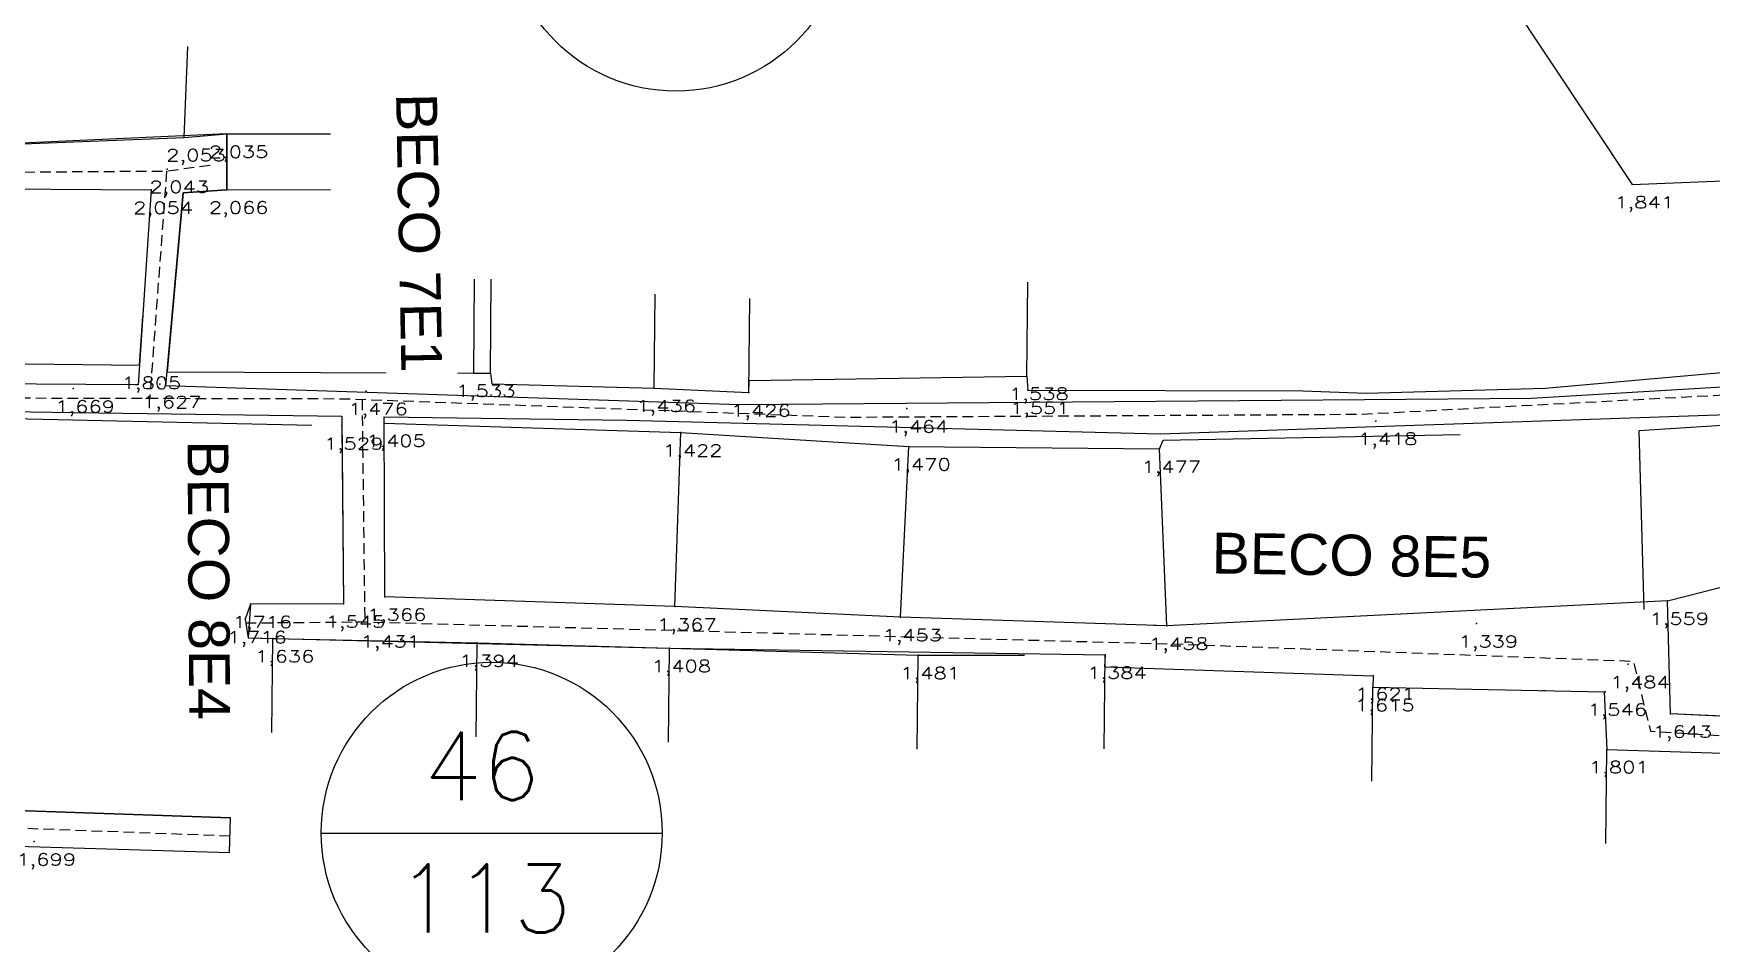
# Model space of a CAD drawing. Extents: x -160 to 364724, y -100 to 7353297.
# Drawn here: x 359324.5 to 359373.71, y 7352614.01 to 7352640.69 of the extents above; entities that cross this region are included whole.
import ezdxf
from ezdxf.enums import TextEntityAlignment as Align

# ---------------------------------------------------------------- set-up
doc = ezdxf.new("R2010")
doc.units = 0
doc.header["$LTSCALE"] = 5
for name, pattern in [('CENTER2', [1.125, 0.75, -0.125, 0.125, -0.125]), ('CONTINUO', [0]), ('DASHDOT2', [12.7, 6.35, -3.175, 0, -3.175]), ('HIDDEN2', [0.1875, 0.125, -0.0625])]:
    doc.linetypes.add(name, pattern=pattern)
for name, color, linetype in [('0-quadras', 6, 'Continuous'), ('COTAS', 1, 'Continuous'), ('LT-COTAS', 7, 'CONTINUO'), ('ortofoto', 7, 'Continuous'), ('P_Eixo', 1, 'CENTER2'), ('TEXTO', 7, 'Continuous'), ('ZZ-Carimbo Texto', 7, 'Continuous')]:
    doc.layers.add(name, color=color, linetype=linetype)
doc.layers.add('LT-ALINHAMENTO-PREDIAL', color=4, linetype='DASHDOT2', lineweight=25)
doc.styles.add('CARIMBO', font='arial.ttf', dxfattribs={"height": 2})
doc.styles.add('SABESP', font='ROMANS.shx', dxfattribs={"height": 2})
doc.styles.add('simplex', font='simplex.shx', dxfattribs={"width": 0.8})
doc.styles.get("Standard").update_dxf_attribs({"font": 'arial.ttf'})
picture_1 = doc.add_image_def('image1.tif', size_in_pixel=(14710, 13573))

# ---------------------------------------------------------------- blocks, each defined once
blk = doc.blocks.new('SIMB_PONTO')
at = {"color": 0}
blk.add_point((0, 0), dxfattribs=at)
for tag in ['COTA', 'PONTO', 'DESC']:
    blk.add_attdef(tag, (0, 0), '', height=1)

msp = doc.modelspace()

# ---------------------------------------------------------------- linework, layer by layer
at = {"layer": '0-quadras', "color": 5, "lineweight": 30, "ltscale": 0.3}
msp.add_lwpolyline([(359281.962, 7352637.326), (359283.445, 7352637.318), (359311.692, 7352635.901), (359311.709, 7352635.901), (359319.132, 7352636.174), (359327.952, 7352636.11), (359327.568, 7352630.393), (359327.481, 7352630.396), (359311.556, 7352630.498), (359295.61, 7352630.889), (359281.929, 7352631.352)], close=True, dxfattribs=at)
msp.add_lwpolyline([(359318.782, 7352617.019), (359330.247, 7352616.676), (359330.278, 7352617.699), (359320.29, 7352618.04)], dxfattribs=at)
at = {"layer": 'COTAS', "ltscale": 4}
msp.add_line((359332.937, 7352617.248), (359342.937, 7352617.248), dxfattribs=at)
at = {"layer": 'COTAS'}
for centre in [(359343.339, 7352644.006), (359337.937, 7352617.256)]:
    msp.add_circle(centre, 5, dxfattribs=at)
at = {"layer": 'LT-ALINHAMENTO-PREDIAL', "color": 8, "ltscale": 3, "flags": 128}
for points, elevation in [([(359361.726, 7352630.218), (359363.587, 7352630.145), (359368.836, 7352630.298), (359381.384, 7352631.409), (359387.501, 7352631.95), (359392.401, 7352631.638), (359398.884, 7352630.602), (359400.005, 7352636.125), (359401.238, 7352644.117), (359399.766, 7352645.081), (359392.519, 7352645.624)], 1.533), ([(359366.934, 7352642.959), (359371.387, 7352636.27), (359378.268, 7352636.543), (359383.624, 7352636.094), (359383.662, 7352641.803), (359388.44, 7352641.734), (359388.452, 7352645.473), (359392.519, 7352645.607)], 2.321), ([(359328.917, 7352637.651), (359329.029, 7352640.312)], 2.053)]:
    msp.add_lwpolyline(points, dxfattribs=dict(at, elevation=elevation))
at = {"layer": 'LT-ALINHAMENTO-PREDIAL', "color": 8, "flags": 128}
for points, elevation in [([(359319.174, 7352637.178), (359320.278, 7352637.3), (359328.917, 7352637.651), (359330.166, 7352637.75), (359330.169, 7352636.115), (359328.884, 7352636.025), (359328.417, 7352630.771), (359337.408, 7352630.739)], 2.112), ([(359330.166, 7352637.75), (359333.207, 7352637.756)], 2.035), ([(359297.47, 7352631.13), (359310.197, 7352630.469), (359311.542, 7352631.14), (359319.936, 7352631.055), (359327.607, 7352630.973), (359327.952, 7352636.11), (359319.132, 7352636.174)], 2.173), ([(359330.169, 7352636.115), (359333.21, 7352636.121)], 2.066), ([(359337.408, 7352630.739), (359337.436, 7352633.496)], 1.533), ([(359337.897, 7352630.737), (359337.925, 7352633.495)], 1.533), ([(359353.633, 7352630.651), (359353.661, 7352633.408)], 1.533), ([(359342.703, 7352630.298), (359342.731, 7352633.055)], 1.436), ([(359345.48, 7352630.165), (359345.508, 7352632.922)], 1.426), ([(359337.408, 7352630.739), (359337.897, 7352630.737), (359337.94, 7352630.423), (359342.703, 7352630.298), (359345.48, 7352630.165), (359345.486, 7352630.524), (359353.633, 7352630.651), (359353.658, 7352630.238), (359361.726, 7352630.218)], 1.533), ([(359300.919, 7352629.773), (359314.728, 7352629.491), (359323.312, 7352629.417), (359333.537, 7352629.193), (359333.537, 7352629.193)], 2.21), ([(359333.537, 7352629.193), (359333.591, 7352623.972), (359330.861, 7352623.963), (359330.703, 7352623.516), (359330.792, 7352622.972), (359331.515, 7352622.956), (359337.509, 7352622.825), (359343.147, 7352622.671), (359350.446, 7352622.464), (359355.924, 7352622.473), (359355.92, 7352622.126), (359363.787, 7352621.857), (359363.779, 7352621.525), (359370.558, 7352621.394), (359370.642, 7352619.703), (359375.558, 7352619.566), (359379.907, 7352619.408), (359379.966, 7352614.366), (359392.749, 7352614.266), (359398.907, 7352614.201), (359407.809, 7352611.814)], 1.529), ([(359334.781, 7352629.273), (359343.482, 7352628.995), (359350.174, 7352628.585), (359357.518, 7352628.517), (359357.629, 7352628.775), (359371.582, 7352629.041)], 2.21), ([(359343.31, 7352623.892), (359343.482, 7352628.995)], 1.422), ([(359349.921, 7352623.575), (359350.174, 7352628.585)], 1.47), ([(359357.737, 7352623.326), (359357.518, 7352628.517)], 1.477), ([(359299.872, 7352623.672), (359299.702, 7352618.222), (359298.607, 7352618.217), (359298.656, 7352617.351), (359307.831, 7352617.444), (359313.74, 7352617.623), (359318.782, 7352617.019), (359323.789, 7352616.897), (359330.383, 7352616.672)], 1.811), ([(359320.313, 7352623.521), (359320.29, 7352618.04), (359330.278, 7352617.699)], 1.612), ([(359331.487, 7352620.199), (359331.515, 7352622.956)], 1.529), ([(359337.481, 7352620.068), (359337.509, 7352622.825)], 1.394), ([(359343.119, 7352619.914), (359343.147, 7352622.671)], 1.408), ([(359350.418, 7352619.707), (359350.446, 7352622.464)], 1.481), ([(359355.896, 7352619.716), (359355.924, 7352622.473)], 1.384), ([(359363.751, 7352618.768), (359363.779, 7352621.525)], 1.529), ([(359370.614, 7352616.946), (359370.642, 7352619.703)], 1.529)]:
    msp.add_lwpolyline(points, dxfattribs=dict(at, elevation=elevation))
at = {"layer": 'LT-ALINHAMENTO-PREDIAL', "color": 8, "ltscale": 3, "flags": 128}
msp.add_lwpolyline([(359372.416, 7352624.059), (359374.373, 7352624.56), (359389.278, 7352624.881), (359388.872, 7352629.686), (359381.811, 7352629.644), (359374.337, 7352629.222), (359371.582, 7352629.041), (359371.723, 7352623.8)], dxfattribs=at)
at = {"layer": 'LT-ALINHAMENTO-PREDIAL', "color": 8, "flags": 128}
msp.add_lwpolyline([(359385.855, 7352620.178), (359378.875, 7352620.435), (359372.506, 7352620.746), (359372.416, 7352624.059), (359357.737, 7352623.326), (359349.921, 7352623.575), (359343.31, 7352623.892), (359334.798, 7352624.178), (359334.781, 7352629.273)], dxfattribs=at)
at = {"layer": 'P_Eixo', "color": 1, "linetype": 'HIDDEN2', "ltscale": 0.5, "flags": 128}
for points in [[(359329.679, 7352636.829), (359328.404, 7352636.655), (359310.836, 7352636.528), (359294.809, 7352637.227), (359276.367, 7352637.876)], [(359328.404, 7352636.655), (359327.906, 7352629.999)], [(359334.134, 7352629.967), (359334.214, 7352623.442)], [(359330.262, 7352617.158), (359317.603, 7352617.626), (359313.749, 7352618.027), (359300.482, 7352617.957)]]:
    msp.add_lwpolyline(points, dxfattribs=at)

# ---------------------------------------------------------------- block references
at = {"layer": 'LT-COTAS'}
ref = msp.add_blockref('SIMB_PONTO', (359330.166, 7352637.75, 2.035), dxfattribs=at)
ref.add_attrib('COTA', '2,035', dxfattribs={"layer": '0', "color": 8, "height": 0.35, "style": 'simplex', "width": 1.25, "flags": 8}).set_placement((359329.641, 7352637.05), (359331.391, 7352637.05), align=Align.FIT)
for p in [(359330.166, 7352637.75, 2.035), (359328.917, 7352637.651, 2.053), (359328.423, 7352636.722, 2.043), (359371.387, 7352636.27, 1.841), (359327.952, 7352636.11, 2.054), (359330.169, 7352636.115, 2.066), (359327.607, 7352630.973, 1.805), (359328.202, 7352630.413, 1.627), (359337.408, 7352630.739, 1.533), (359353.633, 7352630.651, 1.538), (359325.663, 7352630.282, 1.669), (359334.251, 7352630.209, 1.476), (359342.703, 7352630.298, 1.436), (359345.48, 7352630.165, 1.426), (359353.658, 7352630.238, 1.551), (359350.109, 7352629.698, 1.464), (359363.865, 7352629.331, 1.418), (359333.537, 7352629.193, 1.529), (359334.781, 7352629.273, 1.405), (359343.482, 7352628.995, 1.422), (359350.174, 7352628.585, 1.47), (359357.518, 7352628.517, 1.477), (359333.591, 7352623.972, 1.545), (359334.798, 7352624.178, 1.366), (359372.416, 7352624.059, 1.559), (359343.31, 7352623.892, 1.367), (359349.921, 7352623.575, 1.453), (359331.515, 7352622.956, 1.636), (359334.615, 7352623.394, 1.431), (359357.737, 7352623.326, 1.458), (359366.817, 7352623.39, 1.339), (359337.509, 7352622.825, 1.394), (359343.147, 7352622.671, 1.408), (359350.446, 7352622.464, 1.481), (359355.924, 7352622.473, 1.384), (359371.263, 7352622.201, 1.484), (359363.779, 7352621.525, 1.615), (359363.787, 7352621.857, 1.621), (359370.596, 7352621.392, 1.546), (359372.506, 7352620.746, 1.643), (359370.642, 7352619.703, 1.801), (359324.523, 7352616.996, 1.699)]:
    msp.add_blockref('SIMB_PONTO', p, dxfattribs=at)
ref = msp.add_blockref('SIMB_PONTO', (359328.917, 7352637.651, 2.053), dxfattribs=at)
ref.add_attrib('COTA', '2,053', dxfattribs={"layer": '0', "color": 8, "height": 0.35, "style": 'simplex', "width": 1.25, "flags": 8}).set_placement((359328.392, 7352636.951), (359330.142, 7352636.951), align=Align.FIT)
ref = msp.add_blockref('SIMB_PONTO', (359328.423, 7352636.722, 2.043), dxfattribs=at)
ref.add_attrib('COTA', '2,043', dxfattribs={"layer": '0', "color": 8, "height": 0.35, "style": 'simplex', "width": 1.25, "flags": 8}).set_placement((359327.898, 7352636.022), (359329.648, 7352636.022), align=Align.FIT)
ref = msp.add_blockref('SIMB_PONTO', (359371.387, 7352636.27, 1.841), dxfattribs=at)
ref.add_attrib('COTA', '1,841', dxfattribs={"layer": '0', "color": 8, "height": 0.35, "style": 'simplex', "width": 1.478873, "flags": 8}).set_placement((359370.862, 7352635.57), (359372.612, 7352635.57), align=Align.FIT)
ref = msp.add_blockref('SIMB_PONTO', (359327.952, 7352636.11, 2.054), dxfattribs=at)
ref.add_attrib('COTA', '2,054', dxfattribs={"layer": '0', "color": 8, "height": 0.35, "style": 'simplex', "width": 1.235294, "flags": 8}).set_placement((359327.427, 7352635.41), (359329.177, 7352635.41), align=Align.FIT)
ref = msp.add_blockref('SIMB_PONTO', (359330.169, 7352636.115, 2.066), dxfattribs=at)
ref.add_attrib('COTA', '2,066', dxfattribs={"layer": '0', "color": 8, "height": 0.35, "style": 'simplex', "width": 1.26506, "flags": 8}).set_placement((359329.644, 7352635.415), (359331.394, 7352635.415), align=Align.FIT)
ref = msp.add_blockref('SIMB_PONTO', (359327.607, 7352630.973, 1.805), dxfattribs=at)
ref.add_attrib('COTA', '1,805', dxfattribs={"layer": '0', "color": 8, "height": 0.35, "style": 'simplex', "width": 1.3125, "flags": 8}).set_placement((359327.082, 7352630.273), (359328.832, 7352630.273), align=Align.FIT)
ref = msp.add_blockref('SIMB_PONTO', (359328.202, 7352630.413, 1.627), dxfattribs=at)
ref.add_attrib('COTA', '1,627', dxfattribs={"layer": '0', "color": 8, "height": 0.35, "style": 'simplex', "width": 1.3125, "flags": 8}).set_placement((359327.677, 7352629.713), (359329.427, 7352629.713), align=Align.FIT)
ref = msp.add_blockref('SIMB_PONTO', (359353.633, 7352630.651, 1.538), dxfattribs=at)
ref.add_attrib('COTA', '1,538', dxfattribs={"layer": '0', "color": 8, "height": 0.35, "style": 'simplex', "width": 1.3125, "flags": 8}).set_placement((359353.108, 7352629.951), (359354.858, 7352629.951), align=Align.FIT)
ref = msp.add_blockref('SIMB_PONTO', (359325.663, 7352630.282, 1.669), dxfattribs=at)
ref.add_attrib('COTA', '1,669', dxfattribs={"layer": '0', "color": 8, "height": 0.35, "style": 'simplex', "width": 1.329114, "flags": 8}).set_placement((359325.138, 7352629.582), (359326.888, 7352629.582), align=Align.FIT)
ref = msp.add_blockref('SIMB_PONTO', (359334.251, 7352630.209, 1.476), dxfattribs=at)
ref.add_attrib('COTA', '1,476', dxfattribs={"layer": '0', "color": 8, "height": 0.35, "style": 'simplex', "width": 1.329114, "flags": 8}).set_placement((359333.726, 7352629.509), (359335.476, 7352629.509), align=Align.FIT)
ref = msp.add_blockref('SIMB_PONTO', (359342.703, 7352630.298, 1.436), dxfattribs=at)
ref.add_attrib('COTA', '1,436', dxfattribs={"layer": '0', "color": 8, "height": 0.35, "style": 'simplex', "width": 1.329114, "flags": 8}).set_placement((359342.178, 7352629.598), (359343.928, 7352629.598), align=Align.FIT)
ref = msp.add_blockref('SIMB_PONTO', (359345.48, 7352630.165, 1.426), dxfattribs=at)
ref.add_attrib('COTA', '1,426', dxfattribs={"layer": '0', "color": 8, "height": 0.35, "style": 'simplex', "width": 1.329114, "flags": 8}).set_placement((359344.955, 7352629.465), (359346.705, 7352629.465), align=Align.FIT)
ref = msp.add_blockref('SIMB_PONTO', (359353.658, 7352630.238, 1.551), dxfattribs=at)
ref.add_attrib('COTA', '1,551', dxfattribs={"layer": '0', "color": 8, "height": 0.35, "style": 'simplex', "width": 1.478873, "flags": 8}).set_placement((359353.133, 7352629.538), (359354.883, 7352629.538), align=Align.FIT)
ref = msp.add_blockref('SIMB_PONTO', (359350.109, 7352629.698, 1.464), dxfattribs=at)
ref.add_attrib('COTA', '1,464', dxfattribs={"layer": '0', "color": 8, "height": 0.35, "style": 'simplex', "width": 1.296296, "flags": 8}).set_placement((359349.584, 7352628.998), (359351.334, 7352628.998), align=Align.FIT)
ref = msp.add_blockref('SIMB_PONTO', (359363.865, 7352629.331, 1.418), dxfattribs=at)
ref.add_attrib('COTA', '1,418', dxfattribs={"layer": '0', "color": 8, "height": 0.35, "style": 'simplex', "width": 1.381579, "flags": 8}).set_placement((359363.34, 7352628.631), (359365.09, 7352628.631), align=Align.FIT)
ref = msp.add_blockref('SIMB_PONTO', (359333.537, 7352629.193, 1.529), dxfattribs=at)
ref.add_attrib('COTA', '1,529', dxfattribs={"layer": '0', "color": 8, "height": 0.35, "style": 'simplex', "width": 1.329114, "flags": 8}).set_placement((359333.012, 7352628.493), (359334.762, 7352628.493), align=Align.FIT)
ref = msp.add_blockref('SIMB_PONTO', (359334.781, 7352629.273, 1.405), dxfattribs=at)
ref.add_attrib('COTA', '1,405', dxfattribs={"layer": '0', "color": 8, "height": 0.35, "style": 'simplex', "width": 1.3125, "flags": 8}).set_placement((359334.256, 7352628.573), (359336.006, 7352628.573), align=Align.FIT)
ref = msp.add_blockref('SIMB_PONTO', (359343.482, 7352628.995, 1.422), dxfattribs=at)
ref.add_attrib('COTA', '1,422', dxfattribs={"layer": '0', "color": 8, "height": 0.35, "style": 'simplex', "width": 1.3125, "flags": 8}).set_placement((359342.957, 7352628.295), (359344.707, 7352628.295), align=Align.FIT)
ref = msp.add_blockref('SIMB_PONTO', (359350.174, 7352628.585, 1.47), dxfattribs=at)
ref.add_attrib('COTA', '1,470', dxfattribs={"layer": '0', "color": 8, "height": 0.35, "style": 'simplex', "width": 1.3125, "flags": 8}).set_placement((359349.649, 7352627.885), (359351.399, 7352627.885), align=Align.FIT)
ref = msp.add_blockref('SIMB_PONTO', (359357.518, 7352628.517, 1.477), dxfattribs=at)
ref.add_attrib('COTA', '1,477', dxfattribs={"layer": '0', "color": 8, "height": 0.35, "style": 'simplex', "width": 1.3125, "flags": 8}).set_placement((359356.993, 7352627.817), (359358.743, 7352627.817), align=Align.FIT)
ref = msp.add_blockref('SIMB_PONTO', (359333.591, 7352623.972, 1.545), dxfattribs=at)
ref.add_attrib('COTA', '1,545', dxfattribs={"layer": '0', "color": 8, "height": 0.35, "style": 'simplex', "width": 1.3125, "flags": 8}).set_placement((359333.066, 7352623.272), (359334.816, 7352623.272), align=Align.FIT)
ref = msp.add_blockref('SIMB_PONTO', (359334.798, 7352624.178, 1.366), dxfattribs=at)
ref.add_attrib('COTA', '1,366', dxfattribs={"layer": '0', "color": 8, "height": 0.35, "style": 'simplex', "width": 1.329114, "flags": 8}).set_placement((359334.273, 7352623.478), (359336.023, 7352623.478), align=Align.FIT)
ref = msp.add_blockref('SIMB_PONTO', (359372.416, 7352624.059, 1.559), dxfattribs=at)
ref.add_attrib('COTA', '1,559', dxfattribs={"layer": '0', "color": 8, "height": 0.35, "style": 'simplex', "width": 1.329114, "flags": 8}).set_placement((359371.891, 7352623.359), (359373.641, 7352623.359), align=Align.FIT)
ref = msp.add_blockref('SIMB_PONTO', (359343.31, 7352623.892, 1.367), dxfattribs=at)
ref.add_attrib('COTA', '1,367', dxfattribs={"layer": '0', "color": 8, "height": 0.35, "style": 'simplex', "width": 1.3125, "flags": 8}).set_placement((359342.785, 7352623.192), (359344.535, 7352623.192), align=Align.FIT)
ref = msp.add_blockref('SIMB_PONTO', (359349.921, 7352623.575, 1.453), dxfattribs=at)
ref.add_attrib('COTA', '1,453', dxfattribs={"layer": '0', "color": 8, "height": 0.35, "style": 'simplex', "width": 1.3125, "flags": 8}).set_placement((359349.396, 7352622.875), (359351.146, 7352622.875), align=Align.FIT)
ref = msp.add_blockref('SIMB_PONTO', (359331.515, 7352622.956, 1.636), dxfattribs=at)
ref.add_attrib('COTA', '1,636', dxfattribs={"layer": '0', "color": 8, "height": 0.35, "style": 'simplex', "width": 1.329114, "flags": 8}).set_placement((359330.99, 7352622.256), (359332.74, 7352622.256), align=Align.FIT)
ref = msp.add_blockref('SIMB_PONTO', (359334.615, 7352623.394, 1.431), dxfattribs=at)
ref.add_attrib('COTA', '1,431', dxfattribs={"layer": '0', "color": 8, "height": 0.35, "style": 'simplex', "width": 1.478873, "flags": 8}).set_placement((359334.09, 7352622.694), (359335.84, 7352622.694), align=Align.FIT)
ref = msp.add_blockref('SIMB_PONTO', (359357.737, 7352623.326, 1.458), dxfattribs=at)
ref.add_attrib('COTA', '1,458', dxfattribs={"layer": '0', "color": 8, "height": 0.35, "style": 'simplex', "width": 1.3125, "flags": 8}).set_placement((359357.212, 7352622.626), (359358.962, 7352622.626), align=Align.FIT)
ref = msp.add_blockref('SIMB_PONTO', (359366.817, 7352623.39, 1.339), dxfattribs=at)
ref.add_attrib('COTA', '1,339', dxfattribs={"layer": '0', "color": 8, "height": 0.35, "style": 'simplex', "width": 1.329114, "flags": 8}).set_placement((359366.292, 7352622.69), (359368.042, 7352622.69), align=Align.FIT)
ref = msp.add_blockref('SIMB_PONTO', (359337.509, 7352622.825, 1.394), dxfattribs=at)
ref.add_attrib('COTA', '1,394', dxfattribs={"layer": '0', "color": 8, "height": 0.35, "style": 'simplex', "width": 1.296296, "flags": 8}).set_placement((359336.984, 7352622.125), (359338.734, 7352622.125), align=Align.FIT)
ref = msp.add_blockref('SIMB_PONTO', (359343.147, 7352622.671, 1.408), dxfattribs=at)
ref.add_attrib('COTA', '1,408', dxfattribs={"layer": '0', "color": 8, "height": 0.35, "style": 'simplex', "width": 1.3125, "flags": 8}).set_placement((359342.622, 7352621.971), (359344.372, 7352621.971), align=Align.FIT)
ref = msp.add_blockref('SIMB_PONTO', (359350.446, 7352622.464, 1.481), dxfattribs=at)
ref.add_attrib('COTA', '1,481', dxfattribs={"layer": '0', "color": 8, "height": 0.35, "style": 'simplex', "width": 1.478873, "flags": 8}).set_placement((359349.921, 7352621.764), (359351.671, 7352621.764), align=Align.FIT)
ref = msp.add_blockref('SIMB_PONTO', (359355.924, 7352622.473, 1.384), dxfattribs=at)
ref.add_attrib('COTA', '1,384', dxfattribs={"layer": '0', "color": 8, "height": 0.35, "style": 'simplex', "width": 1.296296, "flags": 8}).set_placement((359355.399, 7352621.773), (359357.149, 7352621.773), align=Align.FIT)
ref = msp.add_blockref('SIMB_PONTO', (359371.263, 7352622.201, 1.484), dxfattribs=at)
ref.add_attrib('COTA', '1,484', dxfattribs={"layer": '0', "color": 8, "height": 0.35, "style": 'simplex', "width": 1.296296, "flags": 8}).set_placement((359370.738, 7352621.501), (359372.488, 7352621.501), align=Align.FIT)
ref = msp.add_blockref('SIMB_PONTO', (359363.779, 7352621.525, 1.615), dxfattribs=at)
ref.add_attrib('COTA', '1,615', dxfattribs={"layer": '0', "color": 8, "height": 0.35, "style": 'simplex', "width": 1.381579, "flags": 8}).set_placement((359363.254, 7352620.825), (359365.004, 7352620.825), align=Align.FIT)
ref = msp.add_blockref('SIMB_PONTO', (359363.787, 7352621.857, 1.621), dxfattribs=at)
ref.add_attrib('COTA', '1,621', dxfattribs={"layer": '0', "color": 8, "height": 0.35, "style": 'simplex', "width": 1.478873, "flags": 8}).set_placement((359363.262, 7352621.157), (359365.012, 7352621.157), align=Align.FIT)
ref = msp.add_blockref('SIMB_PONTO', (359370.596, 7352621.392, 1.546), dxfattribs=at)
ref.add_attrib('COTA', '1,546', dxfattribs={"layer": '0', "color": 8, "height": 0.35, "style": 'simplex', "width": 1.329114, "flags": 8}).set_placement((359370.071, 7352620.692), (359371.821, 7352620.692), align=Align.FIT)
ref = msp.add_blockref('SIMB_PONTO', (359372.506, 7352620.746, 1.643), dxfattribs=at)
ref.add_attrib('COTA', '1,643', dxfattribs={"layer": '0', "color": 8, "height": 0.35, "style": 'simplex', "width": 1.3125, "flags": 8}).set_placement((359371.981, 7352620.046), (359373.731, 7352620.046), align=Align.FIT)
ref = msp.add_blockref('SIMB_PONTO', (359370.642, 7352619.703, 1.801), dxfattribs=at)
ref.add_attrib('COTA', '1,801', dxfattribs={"layer": '0', "color": 8, "height": 0.35, "style": 'simplex', "width": 1.478873, "flags": 8}).set_placement((359370.117, 7352619.003), (359371.867, 7352619.003), align=Align.FIT)
ref = msp.add_blockref('SIMB_PONTO', (359324.523, 7352616.996, 1.699), dxfattribs=at)
ref.add_attrib('COTA', '1,699', dxfattribs={"layer": '0', "color": 8, "height": 0.35, "style": 'simplex', "width": 1.329114, "flags": 8}).set_placement((359323.998, 7352616.296), (359325.748, 7352616.296), align=Align.FIT)

# ---------------------------------------------------------------- texts
at = {"layer": 'TEXTO', "style": 'SABESP'}
for s, p in [('46', (359337.647, 7352618.215)), ('113', (359337.706, 7352614.327))]:
    msp.add_text(s, height=2, dxfattribs=at).set_placement(p, align=Align.CENTER)

# ---------------------------------------------------------------- next in the draw order: wipeouts: each hides what was drawn before it
at = {"linetype": 'Continuous', "ltscale": 4}
for points in [[(359334.686, 7352639.227), (359334.851, 7352630.62), (359336.932, 7352630.66), (359336.767, 7352639.267)], [(359328.573, 7352629.058), (359328.628, 7352620.222), (359330.71, 7352620.235), (359330.654, 7352629.071)], [(359358.74, 7352624.428), (359367.588, 7352624.287), (359367.621, 7352626.369), (359358.773, 7352626.509)]]:
    msp.add_wipeout(points, dxfattribs=at).dxf.layer = 'ZZ-Carimbo Texto'

# ---------------------------------------------------------------- next in the draw order: wipeouts: each hides what was drawn before it
for points in [[(359334.686, 7352639.227), (359334.851, 7352630.62), (359336.932, 7352630.66), (359336.767, 7352639.267)], [(359328.573, 7352629.058), (359328.628, 7352620.222), (359330.71, 7352620.235), (359330.654, 7352629.071)], [(359358.74, 7352624.428), (359367.588, 7352624.287), (359367.621, 7352626.369), (359358.773, 7352626.509)]]:
    msp.add_wipeout(points, dxfattribs=at).dxf.layer = 'ZZ-Carimbo Texto'

# ---------------------------------------------------------------- next in the draw order: linework, layer by layer
at = {"layer": '0-quadras', "color": 5, "lineweight": 30, "ltscale": 0.3}
for points in [[(359321.11, 7352655.495), (359338.809, 7352656.819), (359347.799, 7352662.003), (359359.174, 7352652.23), (359362.951, 7352648.432), (359369.556, 7352651.123), (359377.65, 7352653.929), (359383.689, 7352649.641), (359401.822, 7352644.889), (359399.643, 7352629.941), (359387.197, 7352631.107), (359368.418, 7352629.991), (359345.19, 7352629.802), (359328.381, 7352630.366), (359328.884, 7352636.025), (359330.169, 7352636.115), (359330.166, 7352637.75), (359320.278, 7352637.3)], [(359300.919, 7352629.965), (359325.692, 7352629.586), (359333.537, 7352629.473), (359333.588, 7352623.972), (359330.861, 7352623.963), (359330.792, 7352622.972), (359343.147, 7352622.671), (359355.924, 7352622.473), (359355.912, 7352622.126), (359363.787, 7352621.857), (359363.781, 7352621.525), (359370.558, 7352621.394), (359370.642, 7352619.703), (359379.907, 7352619.408)], [(359379.952, 7352620.414), (359372.506, 7352620.746), (359372.416, 7352624.059), (359357.737, 7352623.326), (359349.921, 7352623.575), (359343.31, 7352623.892), (359334.798, 7352624.178), (359334.78, 7352629.455), (359341.887, 7352629.353), (359357.539, 7352628.959), (359373.893, 7352629.513), (359390.254, 7352630.213), (359389.716, 7352625.301), (359397.614, 7352625.091), (359397.24, 7352614.698), (359399.975, 7352614.692), (359408.995, 7352612.029)]]:
    msp.add_lwpolyline(points, dxfattribs=at)
at = {"layer": 'P_Eixo', "color": 1, "linetype": 'HIDDEN2', "ltscale": 0.5, "flags": 128}
msp.add_lwpolyline([(359276.301, 7352631.24), (359285.92, 7352630.874), (359303.242, 7352630.305), (359315.295, 7352630.029), (359333.615, 7352629.986), (359348.312, 7352629.446), (359363.419, 7352629.532), (359388.788, 7352630.881)], dxfattribs=at)
at = {"layer": 'P_Eixo', "color": 1, "linetype": 'HIDDEN2', "ltscale": 0.5, "elevation": 1.529, "flags": 128}
msp.add_lwpolyline([(359330.72, 7352623.41), (359334.214, 7352623.442), (359358.377, 7352622.78), (359371.414, 7352622.289), (359371.921, 7352620.234), (359375.313, 7352620.019), (359379.923, 7352619.763)], dxfattribs=at)

# ---------------------------------------------------------------- next in the draw order: block references
at = {"layer": 'LT-COTAS'}
ref = msp.add_blockref('SIMB_PONTO', (359337.408, 7352630.739, 1.533), dxfattribs=at)
ref.add_attrib('COTA', '1,533', dxfattribs={"layer": '0', "color": 8, "height": 0.35, "style": 'simplex', "width": 1.3125, "flags": 8}).set_placement((359336.883, 7352630.039), (359338.633, 7352630.039), align=Align.FIT)
ref = msp.add_blockref('SIMB_PONTO', (359330.861, 7352623.963, 1.716), dxfattribs=at)
ref.add_attrib('COTA', '1,716', dxfattribs={"layer": '0', "color": 8, "height": 0.35, "style": 'simplex', "width": 1.4, "flags": 8}).set_placement((359330.336, 7352623.263), (359332.086, 7352623.263), align=Align.FIT)
for p in [(359330.861, 7352623.963, 1.716), (359330.703, 7352623.516, 1.716)]:
    msp.add_blockref('SIMB_PONTO', p, dxfattribs=at)
ref = msp.add_blockref('SIMB_PONTO', (359330.703, 7352623.516, 1.716), dxfattribs=at)
ref.add_attrib('COTA', '1,716', dxfattribs={"layer": '0', "color": 8, "height": 0.35, "style": 'simplex', "width": 1.4, "flags": 8}).set_placement((359330.178, 7352622.816), (359331.928, 7352622.816), align=Align.FIT)

# ---------------------------------------------------------------- next in the draw order: texts
at = {"layer": 'ZZ-Carimbo Texto', "linetype": 'Continuous', "ltscale": 4, "style": 'CARIMBO'}
for s, rotation, p in [('BECO 7E1', 271.0996, (359335.81, 7352634.851)), ('BECO 8E4', 270.3613, (359329.641, 7352624.667)), ('BECO 8E5', 359.0886, (359363.153, 7352625.398))]:
    msp.add_text(s, height=1.2, rotation=rotation, dxfattribs=at).set_placement(p, align=Align.MIDDLE_CENTER)

# ---------------------------------------------------------------- next in the draw order: pictures from other files: only their frames are drawn
image = msp.add_image(picture_1, insert=(359073.892, 7352258.636), size_in_units=(734.398, 677.634), dxfattribs=dict(fade=70))
image.dxf.flags = 14
at = {"layer": 'ortofoto'}
image = msp.add_image(picture_1, insert=(359073.892, 7352258.636), size_in_units=(734.398, 677.634), dxfattribs=dict(at, fade=29))
image.dxf.flags = 14

doc.saveas('drawing.dxf')
